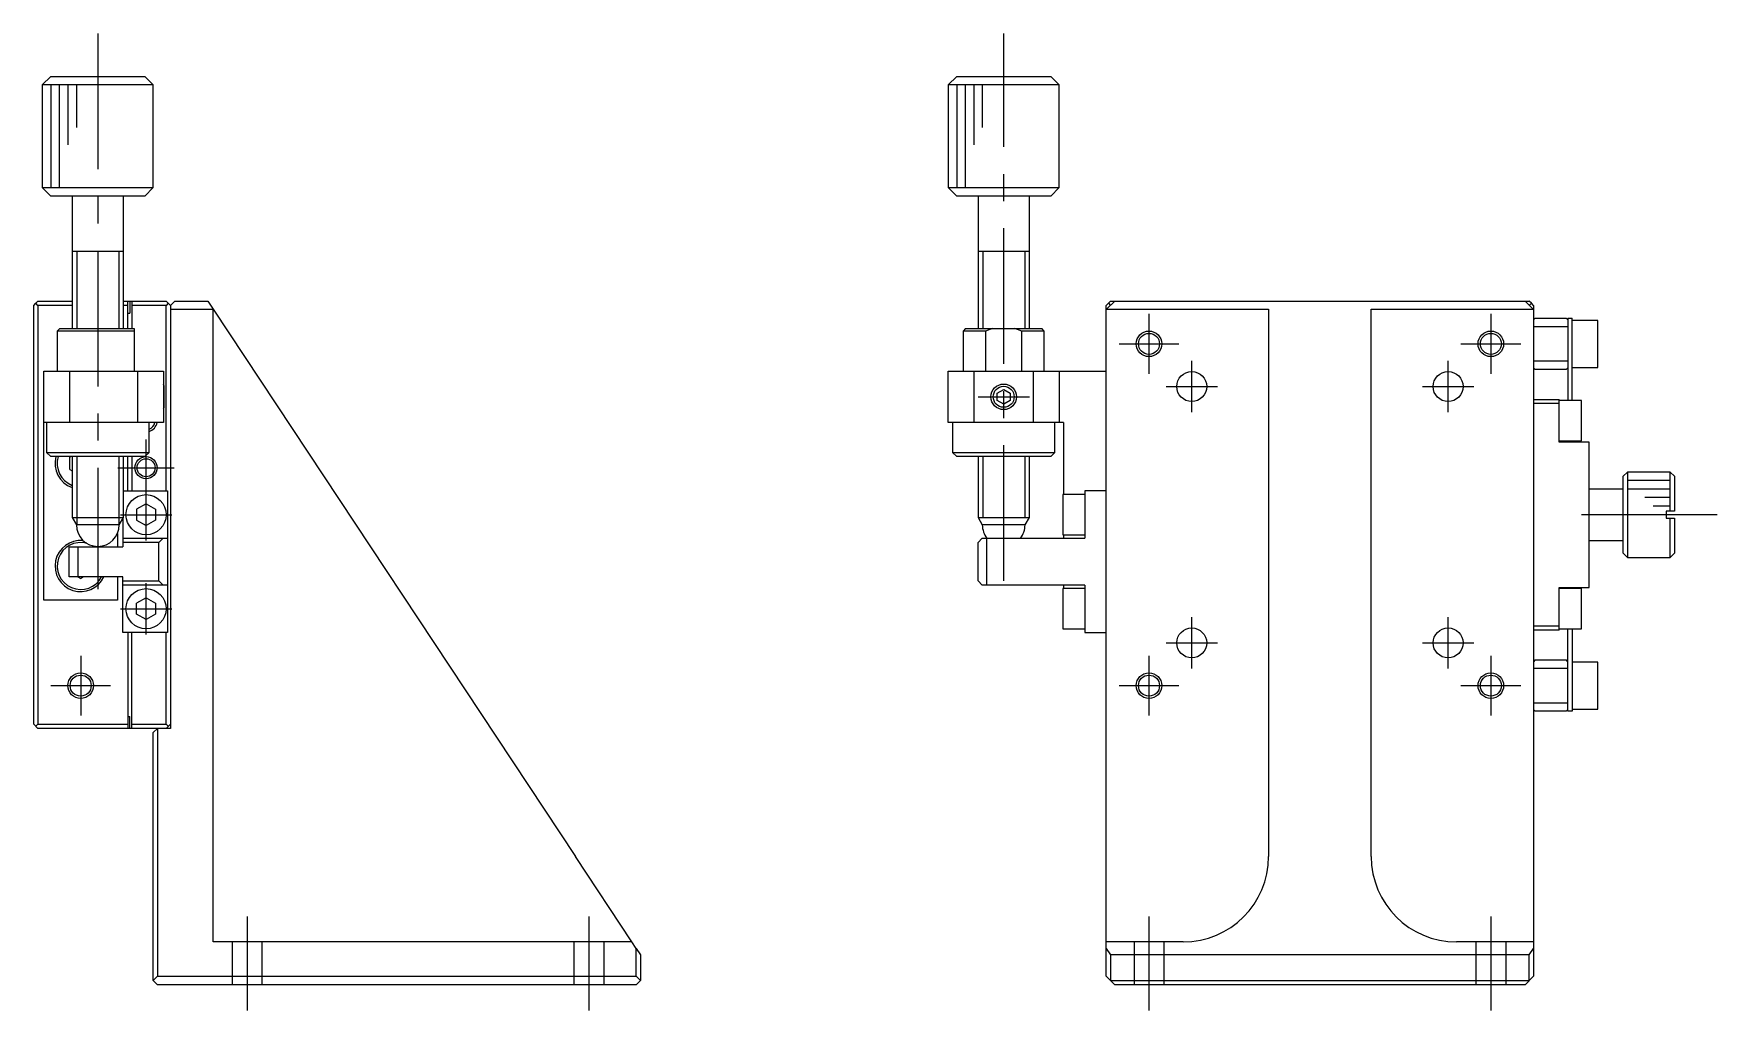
# Model space of a CAD drawing. Extents: x 0 to 425, y -8 to 321.
# Drawn here: x 228 to 425, y 107.6 to 221.9 of the extents above; entities that cross this region are included whole.
import ezdxf

# ---------------------------------------------------------------- set-up
doc = ezdxf.new("R2010")
doc.units = 0
doc.header["$LTSCALE"] = 0.5
doc.linetypes.add('CENTER', pattern=[50.8, 31.75, -6.35, 6.35, -6.35])
doc.linetypes.add('DASHED', pattern=[19.05, 12.7, -6.35])
for name, color, linetype in [('MSM_CENTER', 1, 'CENTER'), ('MSM_CONTINUOUS', 7, 'CONTINUOUS'), ('MSM_DASHED', 4, 'DASHED'), ('MSM_NARROW', 5, 'CONTINUOUS')]:
    doc.layers.add(name, color=color, linetype=linetype)

msp = doc.modelspace()

# ---------------------------------------------------------------- linework, layer by layer
at = {"layer": 'MSM_CENTER'}
for p, q in [((235.5, 221.899997), (235.5, 156.899997)), ((341.5, 157.849997), (341.5, 221.899997)), ((358.5, 189.099997), (358.5, 182.099997)), ((398.5, 189.099997), (398.5, 182.099997)), ((355, 185.599997), (362, 185.599997)), ((395, 185.599997), (402, 185.599997)), ((363.5, 177.599997), (363.5, 183.599997)), ((393.5, 177.599997), (393.5, 183.599997)), ((338.5, 179.399997), (344.5, 179.399997)), ((360.5, 180.599997), (366.5, 180.599997)), ((390.5, 180.599997), (396.5, 180.599997)), ((241.15, 162.599997), (241.15, 174.399997)), ((237.85, 171.099997), (244.45, 171.099997)), ((238.15, 165.599997), (244.15, 165.599997)), ((425, 165.599997), (408, 165.599997)), ((241.15, 151.599997), (241.15, 157.599997)), ((238.15, 154.599997), (244.15, 154.599997)), ((363.5, 147.599997), (363.5, 153.599997)), ((393.5, 147.599997), (393.5, 153.599997)), ((360.5, 150.599997), (366.5, 150.599997)), ((390.5, 150.599997), (396.5, 150.599997)), ((233.5, 149.099997), (233.5, 142.099997)), ((358.5, 149.099997), (358.5, 142.099997)), ((398.5, 149.099997), (398.5, 142.099997)), ((230, 145.599997), (237, 145.599997)), ((355, 145.599997), (362, 145.599997)), ((395, 145.599997), (402, 145.599997)), ((253, 107.599997), (253, 118.599997)), ((293, 107.599997), (293, 118.599997)), ((358.5, 118.599997), (358.5, 107.599997)), ((398.5, 118.599997), (398.5, 107.599997))]:
    msp.add_line(p, q, dxfattribs=at)
at = {"layer": 'MSM_CONTINUOUS'}
for p, q in [((230, 216.899997), (229, 215.899997)), ((230, 216.899997), (241, 216.899997)), ((242, 215.899997), (241, 216.899997)), ((336, 216.899997), (335, 215.899997)), ((336, 216.899997), (347, 216.899997)), ((348, 215.899997), (347, 216.899997)), ((242, 215.899997), (229, 215.899997)), ((229, 215.899997), (229, 203.899997)), ((242, 203.899997), (242, 215.899997)), ((348, 215.899997), (335, 215.899997)), ((335, 215.899997), (335, 203.899997)), ((348, 203.899997), (348, 215.899997)), ((229, 203.899997), (242, 203.899997)), ((229, 203.899997), (230, 202.899997)), ((241, 202.899997), (242, 203.899997)), ((335, 203.899997), (348, 203.899997)), ((335, 203.899997), (336, 202.899997)), ((347, 202.899997), (348, 203.899997)), ((241, 202.899997), (230, 202.899997)), ((232.5, 202.899997), (232.5, 187.399997)), ((238.5, 187.399997), (238.5, 202.899997)), ((347, 202.899997), (336, 202.899997)), ((338.5, 202.899997), (338.5, 187.400017)), ((344.5, 187.400017), (344.5, 202.899997)), ((238.500005, 196.399997), (232.499995, 196.399997)), ((344.500005, 196.399997), (338.499995, 196.399997)), ((228, 190.099997), (228.25, 190.349997)), ((228, 141.099997), (228, 190.099997)), ((228.25, 190.349997), (228.5, 190.599997)), ((228.5, 190.099997), (228.25, 190.349997)), ((228.5, 190.599997), (232.5, 190.599997)), ((228.5, 190.099997), (228.5, 141.099997)), ((232.5, 190.099997), (228.5, 190.099997)), ((238.5, 190.599997), (243.5, 190.599997)), ((239, 190.099997), (238.5, 190.099997)), ((239, 187.399997), (239, 190.599997)), ((239, 189.199997), (239.25, 189.199997)), ((239.25, 190.599997), (239.25, 189.199997)), ((239.5, 190.599997), (239.5, 187.399997)), ((243.5, 190.099997), (239.5, 190.099997)), ((243.5, 190.599997), (243.75, 190.349997)), ((243.75, 190.349997), (243.5, 190.099997)), ((243.5, 168.399997), (243.5, 190.099997)), ((243.75, 190.349997), (244, 190.099997)), ((244.5, 190.599997), (244, 190.099997)), ((244, 190.099997), (244, 140.599997)), ((249, 189.599997), (244, 189.599997)), ((244.5, 190.599997), (248.365755, 190.599997)), ((248.365755, 190.599997), (249, 189.641756)), ((249, 115.599997), (249, 189.641756)), ((249, 189.641756), (291.388316, 125.599997)), ((353.75, 190.349997), (353.5, 190.099997)), ((353.5, 111.599997), (353.5, 190.099997)), ((353.54176, 189.641756), (353.5, 189.599997)), ((354.5, 190.599997), (353.54176, 189.641756)), ((353.54176, 189.641756), (372.5, 189.641756)), ((354, 190.599997), (353.75, 190.349997)), ((353.75, 190.349997), (354, 190.099997)), ((354, 190.599997), (403, 190.599997)), ((372.5, 189.641756), (372.5, 125.599997)), ((384.5, 189.641756), (403.45824, 189.641756)), ((384.5, 125.599997), (384.5, 189.641756)), ((403.45824, 189.641756), (402.5, 190.599997)), ((403.25, 190.349997), (403, 190.599997)), ((403, 190.099997), (403.25, 190.349997)), ((403.5, 190.099997), (403.25, 190.349997)), ((403.5, 189.599997), (403.45824, 189.641756)), ((403.5, 190.099997), (403.5, 111.599997)), ((231.05, 187.399997), (230.75, 187.099997)), ((231.05, 187.399997), (239.75, 187.399997)), ((239.75, 187.399997), (239.75, 182.399997)), ((337.05, 187.399997), (336.75, 187.099997)), ((337.05, 187.399997), (345.95, 187.399997)), ((340.180909, 187.399997), (339.37868, 187.099997)), ((343.62132, 187.099997), (342.819091, 187.399997)), ((346.25, 187.099997), (345.95, 187.399997)), ((403.7, 188.599997), (403.5, 188.399997)), ((407.5, 187.599997), (403.5, 187.599997)), ((403.7, 188.599997), (407.3, 188.599997)), ((407.5, 188.399997), (407.3, 188.599997)), ((407.5, 188.599997), (407.5, 178.949997)), ((407.5, 188.599997), (408, 188.599997)), ((408, 178.949997), (408, 188.599997)), ((411, 188.349997), (408, 188.349997)), ((411, 182.849997), (411, 188.349997)), ((239.75, 187.099997), (230.75, 187.099997)), ((230.75, 187.099997), (230.75, 182.399997)), ((339.37868, 187.099997), (336.75, 187.099997)), ((336.75, 187.099997), (336.75, 182.399997)), ((339.37868, 187.099997), (339.37868, 182.399997)), ((346.25, 187.099997), (343.62132, 187.099997)), ((343.62132, 182.399997), (343.62132, 187.099997)), ((346.25, 182.399997), (346.25, 187.099997)), ((403.5, 183.599997), (407.5, 183.599997)), ((229.2, 182.399997), (243.2, 182.399997)), ((229.2, 155.599997), (229.2, 182.399997)), ((232.2, 182.399997), (232.2, 176.399997)), ((240.2, 176.399997), (240.2, 182.399997)), ((243.2, 182.399997), (243.2, 176.399997)), ((335, 176.399997), (335, 182.399997)), ((335, 182.399997), (353.5, 182.399997)), ((338, 182.399997), (338, 176.399997)), ((345, 176.399997), (345, 182.399997)), ((348, 182.399997), (348, 176.399997)), ((403.5, 182.799997), (403.7, 182.599997)), ((407.3, 182.599997), (403.7, 182.599997)), ((407.3, 182.599997), (407.5, 182.799997)), ((408, 182.849997), (411, 182.849997)), ((243.287358, 180.649997), (243.2, 180.824713)), ((243.287358, 178.149997), (243.287358, 180.649997)), ((340.75, 179.83301), (341.5, 180.266023)), ((340.75, 178.966985), (340.75, 179.83301)), ((341.5, 180.266023), (342.25, 179.83301)), ((342.25, 179.83301), (342.25, 178.966985)), ((243.2, 177.975282), (243.287358, 178.149997)), ((341.5, 178.533972), (340.75, 178.966985)), ((342.25, 178.966985), (341.5, 178.533972)), ((403.5, 179.099997), (406.5, 179.099997)), ((406.5, 178.599997), (403.5, 178.599997)), ((406.5, 174.099997), (406.5, 179.099997)), ((409.1, 178.949997), (406.5, 178.949997)), ((409.1, 174.249997), (409.1, 178.949997)), ((243.2, 176.399997), (229.2, 176.399997)), ((229.5, 176.399997), (229.5, 172.899997)), ((241.5, 172.899997), (241.5, 176.399997)), ((348.5, 176.399997), (335, 176.399997)), ((335.5, 176.399997), (335.5, 172.899997)), ((347.5, 172.899997), (347.5, 176.399997)), ((348.5, 176.399997), (348.5, 167.949997)), ((406.5, 174.249997), (409.1, 174.249997)), ((410, 174.099997), (406.5, 174.099997)), ((407.5, 174.249997), (407.5, 174.099997)), ((408, 174.099997), (408, 174.249997)), ((410, 157.099997), (410, 174.099997)), ((229.5, 172.899997), (241.5, 172.899997)), ((229.5, 172.899997), (230, 172.399997)), ((241, 172.399997), (230, 172.399997)), ((232.385641, 172.399997), (232.25, 172.321685)), ((232.25, 170.87831), (232.25, 172.321685)), ((232.5, 172.399997), (232.5, 165.266023)), ((238.5, 165.266023), (238.5, 172.399997)), ((239, 168.399997), (239, 172.399997)), ((239.5, 172.399997), (239.5, 168.399997)), ((241, 172.399997), (241.5, 172.899997)), ((335.5, 172.899997), (347.5, 172.899997)), ((335.5, 172.899997), (336, 172.399997)), ((347, 172.399997), (336, 172.399997)), ((338.5, 172.399978), (338.5, 165.266023)), ((344.5, 165.266023), (344.5, 172.399978)), ((347, 172.399997), (347.5, 172.899997)), ((232.25, 170.87831), (232.5, 170.733972)), ((414.5, 170.599997), (414, 170.099997)), ((414, 161.099997), (414, 170.099997)), ((414.5, 170.599997), (414.5, 160.599997)), ((419.5, 170.599997), (414.5, 170.599997)), ((419.5, 165.999997), (419.5, 170.599997)), ((420, 170.099997), (419.5, 170.599997)), ((420, 170.099997), (420, 165.999997)), ((238.5, 168.399997), (243.65, 168.399997)), ((243.65, 168.399997), (243.65, 151.799997)), ((348.4, 167.949997), (348.4, 163.249997)), ((351, 167.949997), (348.4, 167.949997)), ((351, 168.399997), (351, 162.849997)), ((353.5, 168.399997), (351, 168.399997)), ((414, 168.599997), (410, 168.599997)), ((241.15, 166.870168), (240.05, 166.235083)), ((240.05, 166.235083), (240.05, 164.964912)), ((241.15, 166.870168), (242.25, 166.235083)), ((242.25, 166.235083), (242.25, 164.964912)), ((420, 165.999997), (419, 165.999997)), ((419, 165.999997), (419, 165.199997)), ((232.5, 165.266023), (238.5, 165.266023)), ((232.5, 165.266023), (233, 164.399997)), ((238, 164.399997), (233, 164.399997)), ((238, 164.399997), (238.5, 165.266023)), ((238.45, 165.17942), (238.45, 161.849997)), ((240.05, 164.964912), (241.15, 164.329827)), ((242.25, 164.964912), (241.15, 164.329827)), ((338.5, 165.266023), (339, 164.399997)), ((338.500123, 165.266023), (344.5, 165.266023)), ((344, 164.399997), (339.000103, 164.399997)), ((344, 164.399997), (344.5, 165.266023)), ((419, 165.199997), (420, 165.199997)), ((419.5, 160.599997), (419.5, 165.199997)), ((420, 165.199997), (420, 161.099997)), ((232.15, 158.349997), (232.15, 161.849997)), ((232.15, 161.849997), (238.45, 161.849997)), ((233.15, 161.849997), (233.15, 158.349997)), ((237.8, 163.420202), (237.8, 161.849997)), ((238.45, 162.849997), (243.65, 162.849997)), ((242.65, 162.349997), (238.45, 162.349997)), ((243.15, 162.849997), (242.65, 162.349997)), ((242.65, 157.849997), (242.65, 162.349997)), ((339, 162.849997), (338.5, 162.349997)), ((338.5, 157.849997), (338.5, 162.349997)), ((339, 162.849997), (351, 162.849997)), ((339.5, 162.849997), (339.5, 157.349997)), ((348.4, 163.249997), (351, 163.249997)), ((348.5, 163.249997), (348.5, 162.849997)), ((410, 162.599997), (414, 162.599997)), ((414, 161.099997), (414.5, 160.599997)), ((414.5, 160.599997), (419.5, 160.599997)), ((419.5, 160.599997), (420, 161.099997)), ((238.45, 158.349997), (232.15, 158.349997)), ((233.165064, 158.349997), (233.5, 158.156622)), ((233.834936, 158.349997), (233.5, 158.156622)), ((237.8, 158.349997), (237.8, 155.599997)), ((238.45, 151.799997), (238.45, 158.349997)), ((238.45, 157.849997), (242.65, 157.849997)), ((242.65, 157.849997), (243.15, 157.349997)), ((338.5, 157.849997), (339, 157.349997)), ((243.65, 157.349997), (238.45, 157.349997)), ((241.15, 155.870168), (240.05, 155.235083)), ((241.15, 155.870168), (242.25, 155.235083)), ((351, 157.349997), (339, 157.349997)), ((348.4, 156.949997), (348.4, 152.249997)), ((351, 156.949997), (348.4, 156.949997)), ((348.5, 157.349997), (348.5, 156.949997)), ((351, 157.349997), (351, 151.799997)), ((406.5, 157.099997), (410, 157.099997)), ((406.5, 152.099997), (406.5, 157.099997)), ((409.1, 156.949997), (406.5, 156.949997)), ((407.5, 157.099997), (407.5, 156.949997)), ((408, 156.949997), (408, 157.099997)), ((409.1, 152.249997), (409.1, 156.949997)), ((237.8, 155.599997), (229.2, 155.599997)), ((240.05, 153.964912), (240.05, 155.235083)), ((241.15, 153.329827), (240.05, 153.964912)), ((242.25, 153.964912), (241.15, 153.329827)), ((242.25, 155.235083), (242.25, 153.964912)), ((243.65, 151.799997), (238.45, 151.799997)), ((239, 151.799997), (239, 140.599997)), ((239.5, 140.599997), (239.5, 151.799997)), ((243.5, 141.099997), (243.5, 151.799997)), ((348.4, 152.249997), (351, 152.249997)), ((351, 151.799997), (353.5, 151.799997)), ((403.5, 152.599997), (406.5, 152.599997)), ((406.5, 152.099997), (403.5, 152.099997)), ((406.5, 152.249997), (409.1, 152.249997)), ((407.5, 142.599997), (407.5, 152.249997)), ((408, 152.249997), (408, 142.599997)), ((403.7, 148.599997), (403.5, 148.399997)), ((403.7, 148.599997), (407.3, 148.599997)), ((407.5, 148.399997), (407.3, 148.599997)), ((411, 148.349997), (408, 148.349997)), ((411, 142.849997), (411, 148.349997)), ((407.5, 147.599997), (403.5, 147.599997)), ((239, 141.999997), (239.25, 141.999997)), ((239.25, 140.599997), (239.25, 141.999997)), ((403.5, 143.599997), (407.5, 143.599997)), ((403.5, 142.799997), (403.7, 142.599997)), ((407.3, 142.599997), (403.7, 142.599997)), ((407.3, 142.599997), (407.5, 142.799997)), ((408, 142.599997), (407.5, 142.599997)), ((408, 142.849997), (411, 142.849997)), ((228.5, 140.599997), (228, 141.099997)), ((228.25, 140.849997), (228.5, 141.099997)), ((228.5, 141.099997), (239, 141.099997)), ((244, 140.599997), (228.5, 140.599997)), ((239.5, 141.099997), (243.5, 141.099997)), ((242, 140.099997), (242.5, 140.599997)), ((242, 111.099997), (242, 140.099997)), ((242.5, 140.599997), (242.5, 111.599997)), ((243.5, 141.099997), (243.75, 140.849997)), ((244, 141.099997), (243.5, 140.599997)), ((298.007172, 115.599997), (291.388316, 125.599997)), ((298.007172, 115.599997), (249, 115.599997)), ((298.5, 114.855414), (298.007172, 115.599997)), ((298.5, 111.599997), (298.5, 114.855414)), ((298.5, 114.855414), (299, 114.099997)), ((362.5, 115.599997), (353.5, 115.599997)), ((353.5, 114.855414), (354, 114.099997)), ((403.5, 115.599997), (394.5, 115.599997)), ((403, 114.099997), (403.5, 114.855414)), ((299, 114.099997), (299, 111.099997)), ((354, 114.099997), (354, 111.099997)), ((403, 114.099997), (354, 114.099997)), ((403, 111.099997), (403, 114.099997)), ((242.5, 111.599997), (242, 111.099997)), ((242, 111.099997), (242.5, 110.599997)), ((242.5, 111.599997), (298.5, 111.599997)), ((298.5, 110.599997), (242.5, 110.599997)), ((299, 111.099997), (298.5, 111.599997)), ((298.5, 110.599997), (299, 111.099997)), ((354, 111.099997), (353.5, 111.599997)), ((354, 111.099997), (403, 111.099997)), ((354.5, 110.599997), (354, 111.099997)), ((402.5, 110.599997), (354.5, 110.599997)), ((403.5, 111.599997), (402.5, 110.599997))]:
    msp.add_line(p, q, dxfattribs=at)
for centre, radius in [((358.5, 185.599997), 1.2295), ((398.5, 185.599997), 1.2295), ((363.5, 180.599997), 1.75), ((393.5, 180.599997), 1.75), ((341.5, 179.399997), 1.5), ((241.15, 171.099997), 1.0565), ((241.15, 165.599997), 2.35), ((241.15, 154.599997), 2.35), ((363.5, 150.599997), 1.75), ((393.5, 150.599997), 1.75), ((233.5, 145.599997), 1.2295), ((358.5, 145.599997), 1.2295), ((398.5, 145.599997), 1.2295)]:
    msp.add_circle(centre, radius, dxfattribs=at)
for centre, radius, start, end in [((241.15, 176.599997), 1.0565, 289.34663874, 349.08781288), ((233.5, 171.599997), 3, 164.53399, 250.5287753), ((233.5, 171.599997), 2.75, 163.08761, 248.676314), ((235.5, 164.399997), 2.5, 180, 0), ((341.5, 164.399997), 2.5, 180, 218.316134), ((341.5, 164.399997), 2.5, 321.683866, 0), ((233.5, 159.599997), 3, 84.671098, 335.37568876), ((233.5, 159.599997), 2.75, 74.92334, 332.964308), ((233.5, 159.599997), 2.75, 54.903199, 59.83693), ((233.5, 159.599997), 3, 48.590378, 50.089172), ((362.5, 125.599997), 10, 270, 0), ((394.5, 125.599997), 10, 180, 270)]:
    msp.add_arc(centre, radius, start, end, dxfattribs=at)
at = {"layer": 'MSM_DASHED'}
for p, q in [((251.25, 110.599997), (251.25, 115.599997)), ((254.75, 110.599997), (254.75, 115.599997)), ((291.25, 110.599997), (291.25, 115.599997)), ((294.75, 110.599997), (294.75, 115.599997)), ((356.75, 115.599997), (356.75, 110.599997)), ((360.25, 115.599997), (360.25, 110.599997)), ((396.75, 115.599997), (396.75, 110.599997)), ((400.25, 115.599997), (400.25, 110.599997))]:
    msp.add_line(p, q, dxfattribs=at)
at = {"layer": 'MSM_NARROW'}
for p, q in [((230, 215.899997), (230, 203.899997)), ((231, 215.899997), (231, 203.899997)), ((232, 215.899997), (232, 208.899997)), ((233, 215.899997), (233, 210.899997)), ((336, 215.899997), (336, 203.899997)), ((337, 215.899997), (337, 203.899997)), ((338, 215.899997), (338, 208.899997)), ((339, 215.899997), (339, 210.899997)), ((233.0415, 196.399997), (233.0415, 187.399997)), ((237.9585, 196.399997), (237.9585, 187.399997)), ((339.042422, 196.399997), (339.042422, 187.399997)), ((343.959422, 196.399997), (343.959422, 187.399997)), ((233.0415, 172.399997), (233.0415, 164.399997)), ((237.9585, 172.399997), (237.9585, 164.399997)), ((339.042422, 172.399997), (339.042422, 165.266023)), ((343.959422, 172.399997), (343.959422, 165.266023)), ((419.5, 169.599997), (414.5, 169.599997)), ((419.5, 168.599997), (414.5, 168.599997)), ((419.5, 167.599997), (416.5, 167.599997)), ((419.5, 166.599997), (417.5, 166.599997))]:
    msp.add_line(p, q, dxfattribs=at)
for centre, radius in [((358.5, 185.599997), 1.5), ((398.5, 185.599997), 1.5), ((341.5, 179.399997), 1.2295), ((241.15, 171.099997), 1.3), ((233.5, 145.599997), 1.5), ((358.5, 145.599997), 1.5), ((398.5, 145.599997), 1.5)]:
    msp.add_circle(centre, radius, dxfattribs=at)
msp.add_arc((241.15, 176.599997), 1.3, 285.61849828, 351.1501169, dxfattribs=at)

doc.saveas('drawing.dxf')
